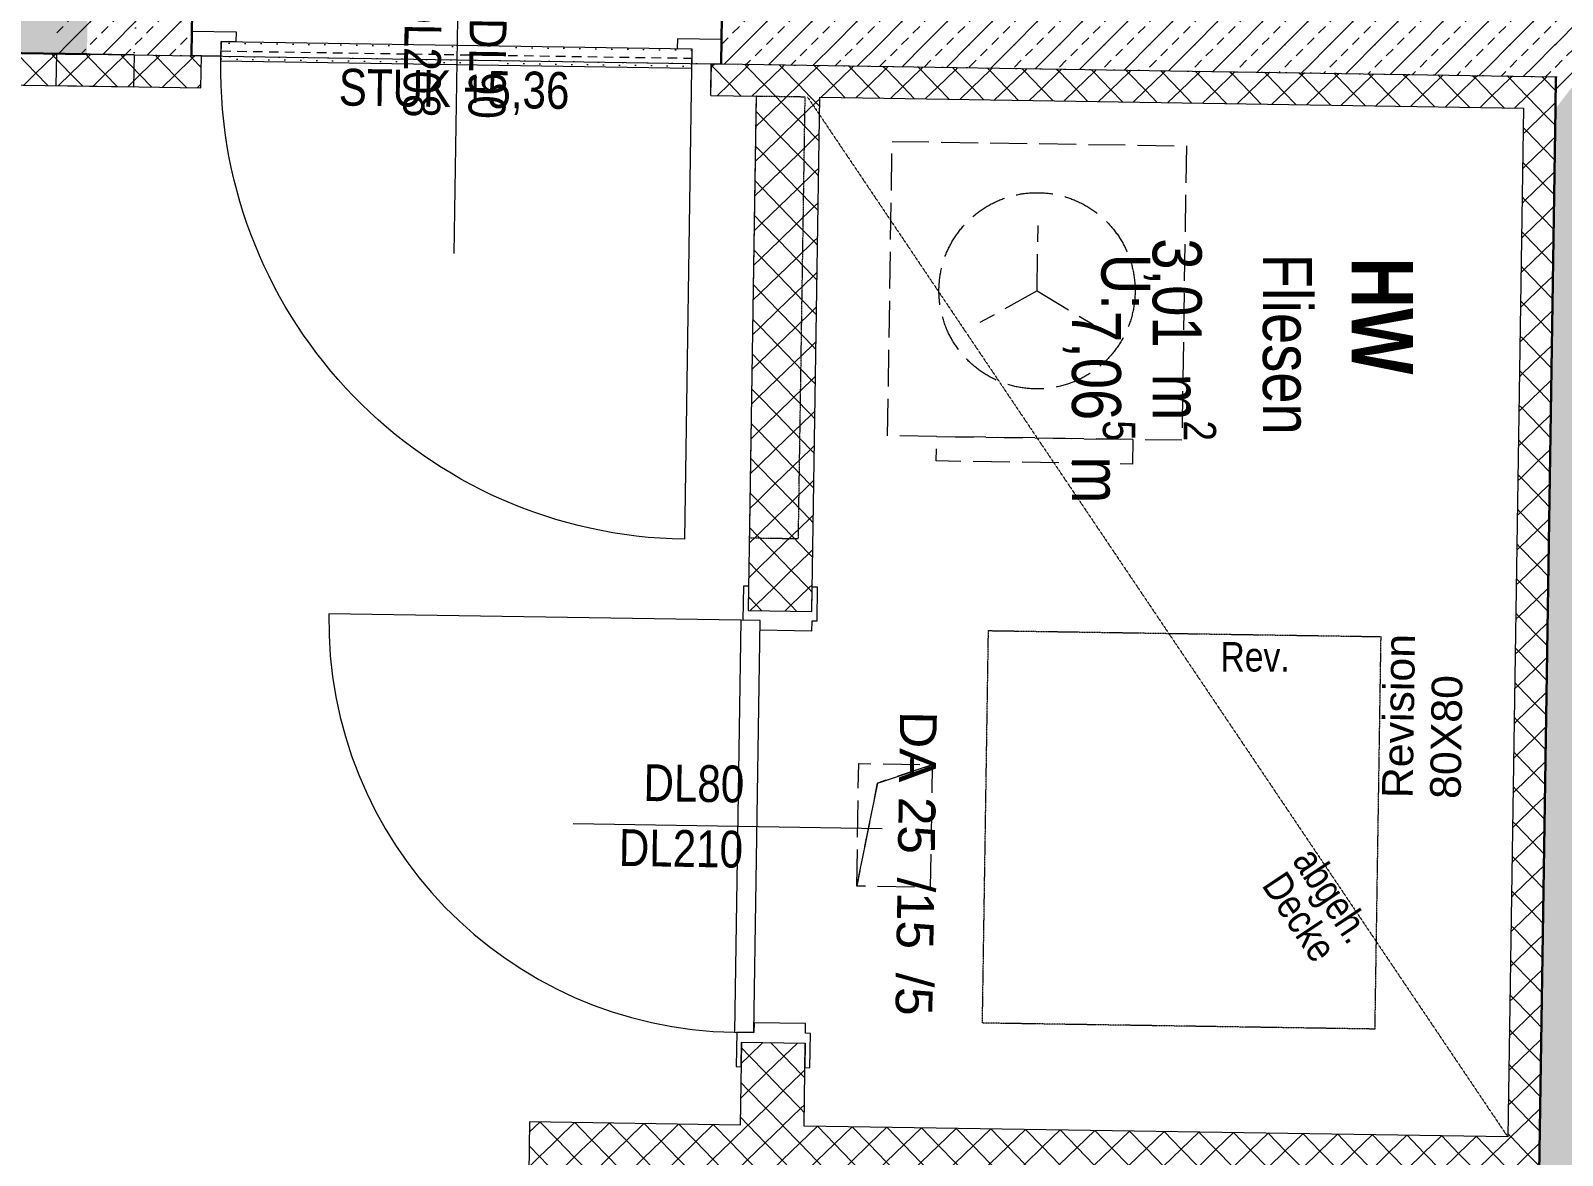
# Model space of a CAD drawing. Header units: metres. Extents: x -16782 to 57285, y -22997 to 18599.
# Drawn here: x -6671 to -3548, y -724 to 1568 of the extents above; entities that cross this region are included whole.
import ezdxf
from ezdxf.enums import TextEntityAlignment as Align

# ---------------------------------------------------------------- set-up
doc = ezdxf.new("R2010")
doc.units = ezdxf.units.M
doc.header["$MEASUREMENT"] = 0
for name, pattern in [('Punktlinie weit', [0.05, 0, -0.05]), ('Strichlinie eng', [0.1, 0.075, -0.025]), ('Strichlinie mittel', [0.15, 0.1, -0.05])]:
    doc.linetypes.add(name, pattern=pattern)
for name, color, linetype in [('110 Wand Aussen', 7, 'Continuous'), ('120 Wand Innen tragend', 7, 'Continuous'), ('130 Wand Innen', 7, 'Continuous'), ('220 Bodenaufbau', 7, 'Continuous'), ('230 Decke abgehaengt', 7, 'Continuous'), ('530 Küche', 7, 'Continuous'), ('721  Revisionstür', 7, 'Continuous'), ('721  Revisionstür Text', 7, 'Continuous'), ('810 Raumstempel', 7, 'Continuous'), ('870 Deckendurchbruchsymbol', 7, 'Continuous'), ('930 Beschriftung Allgemein', 7, 'Continuous'), ('936 Beschriftung PP', 7, 'Continuous'), ('Neubau_130 Wand Innen', 7, 'Continuous')]:
    doc.layers.add(name, color=color, linetype=linetype)
doc.styles.add('ERSTELLTER_STIL_1', font='ARIALN.TTF')
doc.styles.add('ERSTELLTER_STIL_2', font='arial.ttf')
doc.styles.add('ERSTELLTER_STIL_3', font='ARIALNB.TTF')
doc.linetypes.add('Grenze Bundesland', pattern='A,0,[1,22HAUS116_408 STG1 _ 1.Stock_IndexB_2026-08-161.Shx,S=0.000793651,R=0,X=0,Y=0],-0.15,0', length=0.15)
pattern_1 = [(45, (0, 0), (-0.04596194, 0.04596194), [0.0195, -0.013]), (45, (-0.02298, 0.02298), (-0.04596194, 0.04596194), [0.065, 0])]
pattern_2 = [(314.1212, (0, 0), (0.03589344, 0.03480892), [0.05, 0]), (44.1212, (0, 0), (-0.03480892, 0.03589344), [0.05, 0])]
pattern_3 = [(224.1212, (0, 0), (-0.03480892, 0.03589344), [0.05, 0]), (314.1212, (0, 0), (0.03589344, 0.03480892), [0.05, 0])]
pattern_4 = [(224.1212, (0, 0), (-0.03480892, 0.03589344), [0.05, 0]), (314.1212, (0, 0), (0.03589344, 0.03480892), [0.05, 0])]
pattern_5 = [(224.1212, (0, 0), (-0.03480892, 0.03589344), [0.05, 0]), (314.1212, (0, 0), (0.03589344, 0.03480892), [0.05, 0])]

# ---------------------------------------------------------------- blocks, each defined once
blk = doc.blocks.new('Decke_3_1', base_point=(-14.8205, 13.5588))
at = {"layer": '220 Bodenaufbau', "color": 7, "linetype": 'Punktlinie weit', "lineweight": 13, "flags": 128}
blk.add_lwpolyline([(-5.3581, 14.9529), (-5.3847, 13.214), (-10.4535, 13.2918), (-10.3449, 15.2318), (-10.154, 18.6464), (-7.0883, 18.4749), (-6.9652, 20.6716), (-5.1784, 20.5714), (-5.3071, 18.2771)], close=True, dxfattribs=at)
blk = doc.blocks.new('Waschmaschine 01 27[28]_1', base_point=(-8.6078, 13.1108))
at = {"layer": '530 Küche', "color": 8, "linetype": 'Strichlinie eng', "lineweight": 5}
for q in [(-8.6104, 12.9442), (-8.7289, 12.746), (-8.498, 12.7424)]:
    blk.add_line((-8.6124, 12.8109), q, dxfattribs=at)
at = {"layer": '530 Küche', "color": 8, "linetype": 'Strichlinie eng', "lineweight": 5, "flags": 128}
for points in [[(-8.3079, 13.1062), (-8.3171, 12.5063), (-8.917, 12.5155), (-8.9078, 13.1154)], [(-8.4171, 12.5078), (-8.4178, 12.4578), (-8.8178, 12.464), (-8.817, 12.514)]]:
    blk.add_lwpolyline(points, close=True, dxfattribs=at)
at = {"layer": '530 Küche', "color": 8, "linetype": 'Strichlinie eng', "lineweight": 5}
blk.add_circle((-8.6124, 12.8109), 0.2, dxfattribs=at)
blk = doc.blocks.new('HW_024_53_1', base_point=(-8.3923, 12.0094))
at = {"layer": '810 Raumstempel', "color": 7, "lineweight": 13, "char_height": 0.1, "attachment_point": 1, "rotation": 270, "style": 'ERSTELLTER_STIL_1'}
for s, insert in [('\\A1;{\\pql;\\pt0,0.05;\\fArial Narrow|b0|i0|c0|p0;\\W1.000000;3,01\\fArial Narrow|b0|i0|c0|p0;\\W1.000000;\\A1{\\H.66x;\\S^  ;}\\fArial Narrow|b0|i0|c0|p0;\\W1.000000; m\\fArial Narrow|b0|i0|c0|p0;\\W1.000000;\\A1{\\H.66x;\\S2^  ;}}', (-8.2474, 12.9179)), ('\\A1;{\\pql;\\pt0,0.05;\\fArial Narrow|b0|i0|c0|p0;\\W1.000000;7,06\\fArial Narrow|b0|i0|c0|p0;\\W1.000000;\\A1{\\H.66x;\\S5^  ;}\\fArial Narrow|b0|i0|c0|p0;\\W1.000000; m\\fArial Narrow|b0|i0|c0|p0;\\W1.000000;\\A1{\\H.66x;\\S^  ;}}', (-8.4121, 12.77))]:
    blk.add_mtext(s, dxfattribs=dict(at, insert=insert))
at = {"layer": '810 Raumstempel', "color": 7, "lineweight": 13}
for tag, height, style, p in [('DUMMY_892', 0.1, 'ERSTELLTER_STIL_1', (-8.2165, 12.9179)), ('DUMMY_891', 0.1, 'ERSTELLTER_STIL_1', (-8.0518, 12.9179)), ('perimeterCode', 0.1, 'ERSTELLTER_STIL_1', (-8.3812, 12.8866)), ('stFloorCovering', 0.1, 'ERSTELLTER_STIL_1', (-8.0518, 12.8866)), ('ROOM_NAME', 0.125, 'ERSTELLTER_STIL_3', (-7.8459, 12.8788)), ('DUMMY_890', 0.125, 'ERSTELLTER_STIL_3', (-7.8459, 12.6769))]:
    blk.add_attdef(tag, text='', height=height, rotation=270, dxfattribs=dict(at, style=style)).set_placement(p, align=Align.TOP_LEFT)
blk = doc.blocks.new('Wand_36_1', base_point=(-7.453, 13.3458))
at = {"layer": '120 Wand Innen tragend', "linetype": 'Continuous', "lineweight": 0, "true_color": 0x000000}
h = blk.add_hatch(dxfattribs=at)
h.set_pattern_fill('BETON__BEWEHRT_SN46_0001', color=18, style=0, pattern_type=2)
h.set_pattern_definition(pattern_1)
h.paths.add_polyline_path([(-7.5514, 13.4473), (-7.5545, 13.2473), (-7.5054, 13.2466), (-7.3514, 13.4442)])
h = blk.add_hatch(dxfattribs=at)
h.set_pattern_fill('BETON__BEWEHRT_SN46_0001', color=18, style=0, pattern_type=2)
h.set_pattern_definition(pattern_1)
h.paths.add_polyline_path([(-7.5054, 13.2466), (-7.5555, 13.1823), (-7.7572, 0.0305), (-7.5572, 0.0305), (-7.3545, 13.2442)])
h = blk.add_hatch(dxfattribs=at)
h.set_pattern_fill('BETON__BEWEHRT_SN46_0001', color=18, style=0, pattern_type=2)
h.set_pattern_definition(pattern_1)
h.paths.add_polyline_path([(-7.5555, 13.1823), (-7.5054, 13.2466), (-7.5545, 13.2473)])
at = {"layer": '120 Wand Innen tragend', "color": 7, "linetype": 'Continuous', "lineweight": 30}
blk.add_line((-7.5545, 13.2473), (-7.5555, 13.1823), dxfattribs=at)
at = {"layer": '120 Wand Innen tragend', "color": 7, "linetype": 'Continuous', "lineweight": 30, "flags": 128}
blk.add_lwpolyline([(-7.5555, 13.1823), (-7.7572, 0.0305)], dxfattribs=at)
blk = doc.blocks.new('Zargentür 1-Fl 27_5')
at = {"layer": '130 Wand Innen', "color": 7, "linetype": 'Continuous', "lineweight": 13}
for p, q in [((0.42, 0.015), (0.42, 0.855)), ((-0.42, 0.01), (-0.49, 0.01)), ((-0.49, 0.01), (-0.49, 0)), ((-0.49, 0), (-0.44, 0)), ((-0.44, 0), (-0.44, -0.13)), ((-0.44, 0), (-0.44, -0.13)), ((-0.44, 0), (-0.44, -0.13)), ((-0.42, 0.015), (-0.42, -0.025)), ((0.42, 0.015), (-0.42, 0.015)), ((-0.42, -0.025), (-0.42, 0.01)), ((0.42, -0.025), (0.42, 0.015)), ((0.42, -0.025), (0.42, 0.01)), ((0.42, 0.01), (0.49, 0.01)), ((0.49, 0), (0.44, 0)), ((0.44, 0), (0.44, -0.13)), ((0.44, 0), (0.44, -0.13)), ((0.44, 0), (0.44, -0.13)), ((0.49, 0.01), (0.49, 0)), ((-0.4, -0.025), (-0.42, -0.025)), ((-0.42, -0.025), (0.42, -0.025)), ((-0.4, -0.13), (-0.4, -0.025)), ((0.4, -0.13), (0.4, -0.025)), ((0.4, -0.025), (0.42, -0.025)), ((-0.44, -0.13), (-0.49, -0.13)), ((-0.49, -0.13), (-0.49, -0.14)), ((-0.49, -0.14), (-0.42, -0.14)), ((-0.42, -0.14), (-0.42, -0.13)), ((-0.42, -0.13), (-0.4, -0.13)), ((0.42, -0.13), (0.4, -0.13)), ((0.42, -0.14), (0.42, -0.13)), ((0.49, -0.14), (0.42, -0.14)), ((0.44, -0.13), (0.49, -0.13)), ((0.49, -0.13), (0.49, -0.14))]:
    blk.add_line(p, q, dxfattribs=at)
blk.add_arc((0.42, 0.015), 0.84, 90, 180, dxfattribs=at)
blk = doc.blocks.new('T Marker 21_10')
at = {"layer": '130 Wand Innen', "color": 7, "linetype": 'Continuous', "lineweight": 13}
blk.add_line((0, 0.35), (0, -0.28), dxfattribs=at)
at = {"layer": '130 Wand Innen', "color": 7, "lineweight": 13, "style": 'ERSTELLTER_STIL_1'}
for tag, p in [('gs_width_select_pref_50_1', (-0.13, 0.2788)), ('gs_width_select_pref_50_0', (0.0029, 0.2305))]:
    blk.add_attdef(tag, text='', height=0.075, rotation=270, dxfattribs=at).set_placement(p, align=Align.BOTTOM_LEFT)
blk = doc.blocks.new('Wand_42_1', base_point=(-9.2174, 11.1105))
at = {"layer": '130 Wand Innen', "linetype": 'Continuous', "lineweight": 13, "true_color": 0xa7a7a7}
h = blk.add_hatch(dxfattribs=at)
h.set_pattern_fill('GIPSKARTONWAND_0001', color=253, style=0, pattern_type=2)
h.set_pattern_definition(pattern_2)
h.paths.add_polyline_path([(-9.2014, 12.1594), (-9.0714, 12.1574), (-9.0553, 13.2053), (-9.1853, 13.2073)])
h = blk.add_hatch(dxfattribs=at)
h.set_pattern_fill('GIPSKARTONWAND_0001', color=253, style=0, pattern_type=2)
h.set_pattern_definition(pattern_2)
h.paths.add_polyline_path([(-9.2174, 11.1105), (-9.0875, 11.1085), (-9.0849, 11.2775), (-9.2148, 11.2795)])
at = {"layer": '130 Wand Innen', "color": 7, "linetype": 'Continuous', "lineweight": 13}
for p, q in [((-9.2014, 12.1594), (-9.0714, 12.1574)), ((-9.2148, 11.2795), (-9.0849, 11.2775))]:
    blk.add_line(p, q, dxfattribs=at)
at = {"layer": '130 Wand Innen', "color": 7, "linetype": 'Continuous', "lineweight": 13, "flags": 128}
for points in [[(-9.1853, 13.2073), (-9.2014, 12.1594)], [(-9.0714, 12.1574), (-9.0553, 13.2053)], [(-9.2148, 11.2795), (-9.2174, 11.1105)], [(-9.0875, 11.1085), (-9.0849, 11.2775)]]:
    blk.add_lwpolyline(points, dxfattribs=at)
at = {"layer": '130 Wand Innen', "color": 7, "linetype": 'Continuous', "lineweight": 13, "rotation": 89.12119309730033}
blk.add_blockref('Zargentür 1-Fl 27_5', (-9.2081, 11.7195), dxfattribs=at)
at = {"layer": '130 Wand Innen', "color": 7, "lineweight": 13}
ref = blk.add_blockref('T Marker 21_10', (-9.2081, 11.7195), dxfattribs=dict(at, rotation=89.12119309730033))
ref.add_attrib('gs_width_select_pref_50', 'DL80', dxfattribs={"color": 7, "lineweight": 13, "height": 0.075, "rotation": 359.1212, "style": 'ERSTELLTER_STIL_1'}).set_placement((-9.4156, 11.7486), align=Align.BOTTOM_LEFT)
ref.add_attrib('gs_width_select_pref_50_1', 'DL210', dxfattribs={"color": 7, "lineweight": 13, "height": 0.075, "rotation": 359.1212, "style": 'ERSTELLTER_STIL_1'}).set_placement((-9.4659, 11.6164), align=Align.BOTTOM_LEFT)
blk = doc.blocks.new('Wand_45_1', base_point=(-7.5529, 13.3473))
at = {"layer": '130 Wand Innen', "linetype": 'Continuous', "lineweight": 13, "true_color": 0xa7a7a7}
h = blk.add_hatch(dxfattribs=at)
h.set_pattern_fill('GIPSKARTONWAND_0001', color=253, style=0, pattern_type=2)
h.set_pattern_definition([(134.1212, (0, 0), (0.03589344, 0.03480892), [0.05, 0]), (224.1212, (0, 0), (-0.03480892, 0.03589344), [0.05, 0])])
h.paths.add_polyline_path([(-7.6205, 13.1833), (-7.6526, 11.0865), (-7.5876, 11.0855), (-7.5555, 13.1823)])
at = {"layer": '130 Wand Innen', "color": 7, "linetype": 'Continuous', "lineweight": 13, "flags": 128}
for points in [[(-7.6205, 13.1833), (-7.6526, 11.0865)], [(-7.5876, 11.0855), (-7.5555, 13.1823)]]:
    blk.add_lwpolyline(points, dxfattribs=at)
blk = doc.blocks.new('Wand_61_1', base_point=(-9.6474, 11.1171))
at = {"layer": '130 Wand Innen', "linetype": 'Continuous', "lineweight": 13, "true_color": 0xa7a7a7}
h = blk.add_hatch(dxfattribs=at)
h.set_pattern_fill('GIPSKARTONWAND_0001', color=253, style=0, pattern_type=2)
h.set_pattern_definition(pattern_3)
h.paths.add_polyline_path([(-9.6474, 11.1171), (-9.649, 11.0121), (-9.544, 11.0105)])
h = blk.add_hatch(dxfattribs=at)
h.set_pattern_fill('GIPSKARTONWAND_0001', color=253, style=0, pattern_type=2)
h.set_pattern_definition(pattern_3)
h.paths.add_polyline_path([(-9.5424, 11.1155), (-9.6474, 11.1171), (-9.544, 11.0105)])
h = blk.add_hatch(dxfattribs=at)
h.set_pattern_fill('GIPSKARTONWAND_0001', color=253, style=0, pattern_type=2)
h.set_pattern_definition(pattern_3)
h.paths.add_polyline_path([(-9.544, 11.0105), (-7.6542, 10.9815), (-7.6526, 11.0865), (-9.5424, 11.1155)])
h = blk.add_hatch(dxfattribs=at)
h.set_pattern_fill('GIPSKARTONWAND_0001', color=253, style=0, pattern_type=2)
h.set_pattern_definition(pattern_3)
h.paths.add_polyline_path([(-7.6526, 11.0865), (-7.6542, 10.9815), (-7.5892, 10.9805)])
h = blk.add_hatch(dxfattribs=at)
h.set_pattern_fill('GIPSKARTONWAND_0001', color=253, style=0, pattern_type=2)
h.set_pattern_definition(pattern_3)
h.paths.add_polyline_path([(-7.5876, 11.0855), (-7.6526, 11.0865), (-7.5892, 10.9805)])
at = {"layer": '130 Wand Innen', "color": 7, "linetype": 'Continuous', "lineweight": 13, "flags": 128}
for points in [[(-9.6474, 11.1171), (-9.649, 11.0121)], [(-9.2174, 11.1105), (-9.6474, 11.1171)], [(-7.6526, 11.0865), (-9.0875, 11.1085)], [(-7.5892, 10.9805), (-7.5876, 11.0855)], [(-9.544, 11.0105), (-8.0892, 10.9882)], [(-8.0092, 10.9869), (-7.5892, 10.9805)]]:
    blk.add_lwpolyline(points, dxfattribs=at)
blk = doc.blocks.new('Wand_75_1', base_point=(-15.0221, 13.4619))
at = {"layer": '110 Wand Aussen', "linetype": 'Continuous', "lineweight": 0, "true_color": 0x000000}
h = blk.add_hatch(dxfattribs=at)
h.set_pattern_fill('BETON__BEWEHRT_SN46_0001', color=18, style=0, pattern_type=2)
h.set_pattern_definition(pattern_1)
h.paths.add_polyline_path([(-14.6236, 13.3557), (-10.5497, 13.2933), (-10.5466, 13.4932), (-14.6206, 13.5557)])
at = {"layer": '110 Wand Aussen', "color": 7, "linetype": 'Continuous', "lineweight": 30, "flags": 128}
blk.add_lwpolyline([(-14.6236, 13.3557), (-10.5497, 13.2933)], dxfattribs=at)
blk = doc.blocks.new('Eingang 01 1-Fl 27_2')
at = {"layer": '120 Wand Innen tragend', "linetype": 'Continuous', "lineweight": 0, "true_color": 0xffffff}
h = blk.add_hatch(dxfattribs=at)
h.set_pattern_fill('SAND_SN5_0001', style=0, pattern_type=2)
h.set_pattern_definition([(0, (0, 0), (0, 0.065), [0.0195, -0.013]), (0, (0, 0.01625), (0, 0.065), [0, -0.0325]), (0, (0.01625, 0.0325), (0, 0.065), [0.0195, -0.013]), (0, (0.01625, 0.04875), (0, 0.065), [0, -0.0325])])
h.paths.add_polyline_path([(-0.48, 0.01), (-0.48, -0.03), (0.48, -0.03), (0.48, 0.01)])
at = {"layer": '120 Wand Innen tragend', "color": 7, "linetype": 'Continuous', "lineweight": 13}
for p, q in [((0.48, 0.01), (0.48, 0.97)), ((-0.52, 0.065), (-0.52, 0)), ((0.52, 0.065), (0.52, 0)), ((-0.48, 0), (-0.54, 0)), ((-0.54, 0), (-0.54, -0.05)), ((-0.52, 0), (-0.54, 0)), ((-0.52, 0), (-0.54, 0)), ((-0.48, 0.01), (-0.48, -0.03)), ((0.48, 0.01), (-0.48, 0.01)), ((-0.48, -0.03), (-0.48, 0)), ((0.48, -0.03), (0.48, 0.01)), ((0.48, -0.03), (0.48, 0)), ((0.48, 0), (0.54, 0)), ((0.52, 0), (0.54, 0)), ((0.52, 0), (0.54, 0)), ((0.54, 0), (0.54, -0.05)), ((-0.45, -0.03), (-0.48, -0.03)), ((-0.48, -0.03), (0.48, -0.03)), ((-0.45, -0.05), (-0.45, -0.03)), ((0.45, -0.05), (0.45, -0.03)), ((0.45, -0.03), (0.48, -0.03)), ((-0.54, -0.05), (-0.45, -0.05)), ((0.54, -0.05), (0.45, -0.05))]:
    blk.add_line(p, q, dxfattribs=at)
at = {"layer": '120 Wand Innen tragend', "color": 7, "linetype": 'Continuous', "lineweight": 30}
for p, q in [((-0.54, 0), (-0.54, -0.05)), ((-0.54, 0), (-0.54, -0.05)), ((0.54, 0), (0.54, -0.05)), ((0.54, 0), (0.54, -0.05)), ((-0.54, -0.05), (-0.54, -0.2)), ((0.54, -0.05), (0.54, -0.2))]:
    blk.add_line(p, q, dxfattribs=at)
at = {"layer": '120 Wand Innen tragend', "color": 7, "linetype": 'Grenze Bundesland', "lineweight": 13}
blk.add_line((-0.52, 0), (0.52, 0), dxfattribs=at)
at = {"layer": '120 Wand Innen tragend', "color": 7, "linetype": 'Continuous', "lineweight": 13}
blk.add_arc((0.48, 0.01), 0.96, 90, 180, dxfattribs=at)
blk = doc.blocks.new('T Marker AUT 27_11')
at = {"layer": '120 Wand Innen tragend', "color": 7, "linetype": 'Continuous', "lineweight": 13}
blk.add_line((0.0012, 0.25), (0.0012, -0.5947), dxfattribs=at)
at = {"layer": '120 Wand Innen tragend', "color": 7, "lineweight": 13, "style": 'ERSTELLTER_STIL_1'}
for tag, height, p in [('widthPrefix1st50_1', 0.075, (-0.1287, -0.0657)), ('widthPrefix1st50_0', 0.075, (0.0042, -0.114)), ('DUMMY_270', 0.05, (-0.0787, -0.3445)), ('DUMMY_269', 0.05, (0.0542, -0.3445))]:
    blk.add_attdef(tag, text='', height=height, rotation=270, dxfattribs=at).set_placement(p, align=Align.BOTTOM_LEFT)
for tag, height, p in [('AC_SillPrefix_STUK', 0.075, (-0.2386, -0.3191)), ('DUMMY_268', 0.05, (0.2367, -0.2784))]:
    blk.add_attdef(tag, text='', height=height, dxfattribs=at).set_placement(p, align=Align.BOTTOM_LEFT)
blk = doc.blocks.new('Wand_78_1', base_point=(-10.6104, 13.3942))
at = {"layer": '120 Wand Innen tragend', "linetype": 'Continuous', "lineweight": 0, "true_color": 0x000000}
h = blk.add_hatch(dxfattribs=at)
h.set_pattern_fill('BETON__BEWEHRT_SN46_0001', color=18, style=0, pattern_type=2)
h.set_pattern_definition(pattern_1)
h.paths.add_polyline_path([(-10.4425, 13.4916), (-10.6088, 13.4942), (-10.6119, 13.2942), (-10.4537, 13.2918)])
h = blk.add_hatch(dxfattribs=at)
h.set_pattern_fill('BETON__BEWEHRT_SN46_0001', color=18, style=0, pattern_type=2)
h.set_pattern_definition(pattern_1)
h.paths.add_polyline_path([(-10.4537, 13.2918), (-10.3365, 13.29), (-10.3357, 13.34), (-10.3334, 13.49), (-10.4425, 13.4916)])
h = blk.add_hatch(dxfattribs=at)
h.set_pattern_fill('BETON__BEWEHRT_SN46_0001', color=18, style=0, pattern_type=2)
h.set_pattern_definition(pattern_1)
h.paths.add_polyline_path([(-9.2566, 13.2734), (-7.5545, 13.2473), (-7.5514, 13.4473), (-9.2536, 13.4734), (-9.2559, 13.3234)])
at = {"layer": '120 Wand Innen tragend', "linetype": 'Continuous', "lineweight": 13, "true_color": 0xa7a7a7}
h = blk.add_hatch(dxfattribs=at)
h.set_pattern_fill('GIPSKARTONWAND_0001', color=253, style=0, pattern_type=2)
h.set_pattern_definition(pattern_4)
h.paths.add_polyline_path([(-10.6129, 13.2292), (-10.3175, 13.2247), (-10.3165, 13.2897), (-10.3365, 13.29), (-10.6119, 13.2942)])
h = blk.add_hatch(dxfattribs=at)
h.set_pattern_fill('GIPSKARTONWAND_0001', color=253, style=0, pattern_type=2)
h.set_pattern_definition(pattern_4)
h.paths.add_polyline_path([(-9.2766, 13.2737), (-9.2776, 13.2087), (-7.5555, 13.1823), (-7.5545, 13.2473), (-9.2566, 13.2734)])
at = {"layer": '120 Wand Innen tragend', "color": 7, "linetype": 'Continuous', "lineweight": 30}
for p, q in [((-10.3357, 13.34), (-10.3334, 13.49)), ((-9.2559, 13.3234), (-9.2536, 13.4734)), ((-10.3365, 13.29), (-10.3357, 13.34)), ((-9.2566, 13.2734), (-9.2559, 13.3234)), ((-7.5545, 13.2473), (-7.5555, 13.1823))]:
    blk.add_line(p, q, dxfattribs=at)
at = {"layer": '120 Wand Innen tragend', "color": 7, "linetype": 'Continuous', "lineweight": 13}
for p, q in [((-10.6119, 13.2942), (-10.4537, 13.2918)), ((-10.4537, 13.2918), (-10.3365, 13.29)), ((-10.3165, 13.2897), (-10.3365, 13.29)), ((-10.3175, 13.2247), (-10.3165, 13.2897)), ((-9.2776, 13.2087), (-9.2766, 13.2737)), ((-9.2766, 13.2737), (-9.2566, 13.2734)), ((-9.2566, 13.2734), (-7.5545, 13.2473))]:
    blk.add_line(p, q, dxfattribs=at)
at = {"layer": '120 Wand Innen tragend', "color": 7, "linetype": 'Continuous', "lineweight": 30, "flags": 128}
for points in [[(-10.3334, 13.49), (-10.4425, 13.4916)], [(-7.5514, 13.4473), (-9.2536, 13.4734)]]:
    blk.add_lwpolyline(points, dxfattribs=at)
at = {"layer": '120 Wand Innen tragend', "color": 7, "linetype": 'Continuous', "lineweight": 13, "flags": 128}
for points in [[(-10.6119, 13.2942), (-10.6129, 13.2292)], [(-10.6129, 13.2292), (-10.3175, 13.2247)], [(-9.2776, 13.2087), (-9.1853, 13.2073)], [(-9.0553, 13.2053), (-7.6205, 13.1833)]]:
    blk.add_lwpolyline(points, dxfattribs=at)
at = {"layer": '120 Wand Innen tragend', "color": 7, "lineweight": 13}
ref = blk.add_blockref('T Marker AUT 27_11', (-9.7935, 13.4817), dxfattribs=dict(at, rotation=359.1211930973007))
ref.add_attrib('widthPrefix1st50', 'DL90', dxfattribs={"color": 7, "lineweight": 13, "height": 0.075, "rotation": 269.1212, "style": 'ERSTELLTER_STIL_1'}).set_placement((-9.7914, 13.3676), align=Align.BOTTOM_LEFT)
ref.add_attrib('widthPrefix1st50_1', 'DL208', dxfattribs={"color": 7, "lineweight": 13, "height": 0.075, "rotation": 269.1212, "style": 'ERSTELLTER_STIL_1'}).set_placement((-9.9235, 13.4179), align=Align.BOTTOM_LEFT)
ref.add_attrib('AC_SillPrefix_STUK', 'STUK +5,36', dxfattribs={"color": 7, "lineweight": 13, "height": 0.075, "rotation": 359.1212, "style": 'ERSTELLTER_STIL_1'}).set_placement((-10.0371, 13.1662), align=Align.BOTTOM_LEFT)
at = {"layer": '120 Wand Innen tragend', "color": 7, "linetype": 'Continuous', "lineweight": 13, "xscale": -1, "rotation": 179.1211930973006}
blk.add_blockref('Eingang 01 1-Fl 27_2', (-9.7966, 13.2817), dxfattribs=at)
blk = doc.blocks.new('Wand_82_1', base_point=(-10.4535, 13.2918))
at = {"layer": '130 Wand Innen', "linetype": 'Continuous', "lineweight": 13, "true_color": 0xa7a7a7}
h = blk.add_hatch(dxfattribs=at)
h.set_pattern_fill('GIPSKARTONWAND_0001', color=253, style=0, pattern_type=2)
h.set_pattern_definition(pattern_5)
h.paths.add_polyline_path([(-11.414, 13.3065), (-11.415, 13.2415), (-11.31, 13.2399), (-11.309, 13.3049)])
h = blk.add_hatch(dxfattribs=at)
h.set_pattern_fill('GIPSKARTONWAND_0001', color=253, style=0, pattern_type=2)
h.set_pattern_definition(pattern_5)
h.paths.add_polyline_path([(-10.4535, 13.2918), (-11.309, 13.3049), (-11.31, 13.2399), (-10.4545, 13.2268)])
at = {"layer": '130 Wand Innen', "color": 7, "linetype": 'Continuous', "lineweight": 13, "flags": 128}
for points in [[(-10.4535, 13.2918), (-11.309, 13.3049)], [(-10.4535, 13.2918), (-10.4545, 13.2268)], [(-11.31, 13.2399), (-10.4545, 13.2268)]]:
    blk.add_lwpolyline(points, dxfattribs=at)
at = {"layer": 'Neubau_130 Wand Innen', "color": 7, "linetype": 'Continuous', "lineweight": 13}
blk.add_line((-11.414, 13.3065), (-11.415, 13.2415), dxfattribs=at)
blk = doc.blocks.new('Bodendurchbruch Symbol 27[243]_1', base_point=(-8.9799, 11.5974))
at = {"layer": '870 Deckendurchbruchsymbol', "color": 12, "linetype": 'Strichlinie eng', "lineweight": 13, "true_color": 0xd40000, "flags": 128}
for points in [[(-8.9799, 11.5974), (-8.9761, 11.8473), (-8.8261, 11.845), (-8.9376, 11.8076)], [(-8.9376, 11.8076), (-8.8261, 11.845), (-8.83, 11.5951), (-8.9799, 11.5974)]]:
    blk.add_lwpolyline(points, close=True, dxfattribs=at)
at = {"layer": '870 Deckendurchbruchsymbol', "color": 12, "lineweight": 13, "true_color": 0xcc0000, "insert": (-8.9183, 11.635), "char_height": 0.075, "attachment_point": 8, "rotation": 269.1212, "style": 'ERSTELLTER_STIL_2'}
blk.add_mtext('\\A1;{\\pqc;\\pt0;\\fArial|b0|i0|c0|p0;\\W1.000000;DA 25\\fArial|b0|i0|c0|p0;\\W1.000000;\\A1{\\H.66x;\\S^  ;}\\fArial|b0|i0|c0|p0;\\W1.000000; /15\\fArial|b0|i0|c0|p0;\\W1.000000;\\A1{\\H.66x;\\S^  ;}\\fArial|b0|i0|c0|p0;\\W1.000000; /5\\fArial|b0|i0|c0|p0;\\W1.000000;\\A1{\\H.66x;\\S^  ;}}', dxfattribs=at)

msp = doc.modelspace()

# ---------------------------------------------------------------- linework, layer by layer
at = {"layer": '230 Decke abgehaengt', "color": 7, "linetype": 'Strichlinie eng', "lineweight": 13, "flags": 128}
msp.add_lwpolyline([(-5086.69, 1432.603), (-3659.026, -686.628)], dxfattribs=at)
at = {"layer": '721  Revisionstür', "color": 182, "linetype": 'Strichlinie eng', "lineweight": 5, "true_color": 0x4b06db}
msp.add_lwpolyline([(-4730.194, -454.683), (-4717.924, 345.223), (-3918.018, 332.953), (-3930.288, -466.953)], close=True, dxfattribs=at)
at = {"layer": '936 Beschriftung PP', "color": 182, "linetype": 'Strichlinie mittel', "lineweight": 5, "true_color": 0x4b06db, "flags": 128}
msp.add_lwpolyline([(-5105.494, 532.785), (-5091.69, 1432.679), (-5191.678, 1434.213), (-5205.482, 534.319)], close=True, dxfattribs=at)

# ---------------------------------------------------------------- block references
at = {"layer": '110 Wand Aussen', "color": 7, "lineweight": 30, "xscale": 1000, "yscale": 1000, "zscale": 1000}
msp.add_blockref('Wand_75_1', (-11028.46, 1688.764), dxfattribs=at)
at = {"layer": '120 Wand Innen tragend', "color": 7, "lineweight": 30, "xscale": 1000, "yscale": 1000, "zscale": 1000}
for name, p in [('Wand_78_1', (-6616.767, 1621.092)), ('Wand_36_1', (-3459.351, 1572.66))]:
    msp.add_blockref(name, p, dxfattribs=at)
at = {"layer": '130 Wand Innen', "color": 7, "lineweight": 30, "xscale": 1000, "yscale": 1000, "zscale": 1000}
for name, p in [('Wand_82_1', (-6459.95, 1518.675)), ('Wand_42_1', (-5223.842, -662.625)), ('Wand_45_1', (-3559.339, 1574.193)), ('Wand_61_1', (-5653.791, -656.03))]:
    msp.add_blockref(name, p, dxfattribs=at)
at = {"layer": '220 Bodenaufbau', "color": 7, "linetype": 'Punktlinie weit', "lineweight": 13, "xscale": 1000, "yscale": 1000, "zscale": 1000}
msp.add_blockref('Decke_3_1', (-10826.948, 1785.685), dxfattribs=at)
at = {"layer": '530 Küche', "color": 8, "linetype": 'Strichlinie eng', "lineweight": 5, "xscale": 1000, "yscale": 1000, "zscale": 1000}
msp.add_blockref('Waschmaschine 01 27[28]_1', (-4614.247, 1337.715), dxfattribs=at)
at = {"layer": '810 Raumstempel', "color": 7, "linetype": 'Continuous', "lineweight": 13, "xscale": 1000, "yscale": 1000, "zscale": 1000}
msp.add_blockref('HW_024_53_1', (-4398.722, 236.346), dxfattribs=at).add_auto_attribs({'ROOM_NAME': 'HW', 'stFloorCovering': 'Fliesen', 'perimeterCode': 'U: '})
at = {"layer": '870 Deckendurchbruchsymbol', "color": 12, "linetype": 'Continuous', "lineweight": 13, "true_color": 0xd40000, "xscale": 1000, "yscale": 1000, "zscale": 1000}
msp.add_blockref('Bodendurchbruch Symbol 27[243]_1', (-4986.346, -175.722), dxfattribs=at)

# ---------------------------------------------------------------- texts
at = {"layer": '721  Revisionstür Text', "color": 182, "linetype": 'Continuous', "lineweight": 5, "true_color": 0x4b06db, "insert": (-3915.604, 4.166), "char_height": 62.5, "attachment_point": 1, "rotation": 89.121193, "line_spacing_factor": 0.940454, "style": 'ERSTELLTER_STIL_2'}
msp.add_mtext('\\A1;{\\pql;\\fArial|b0|i0|c0|p0;\\W1.000000;Rev\\fArial|b0|i0|c0|p0;\\W1.000000;ision\\P\\pql;\\fArial|b0|i0|c0|p0;\\W1.000000;80X80}', dxfattribs=at)
at = {"layer": '930 Beschriftung Allgemein', "color": 7, "linetype": 'Continuous', "lineweight": 13, "insert": (-4103.588, 321.812), "char_height": 60, "attachment_point": 3, "style": 'ERSTELLTER_STIL_1'}
msp.add_mtext('\\A1;{\\pqr;\\fArial Narrow|b0|i0|c0|p0;\\W1.000000;Rev.}', dxfattribs=at)
at = {"layer": '930 Beschriftung Allgemein', "color": 7, "linetype": 'Continuous', "lineweight": 13, "insert": (-3991.827, -177.497), "char_height": 60, "attachment_point": 2, "rotation": 303.649275, "line_spacing_factor": 0.795407, "style": 'ERSTELLTER_STIL_1'}
msp.add_mtext('\\A1;{\\pqc;\\fArial Narrow|b0|i0|c0|p0;\\W1.000000;abgeh. \\P\\pqc;\\fArial Narrow|b0|i0|c0|p0;\\W1.000000;Decke}', dxfattribs=at)

doc.saveas('drawing.dxf')
